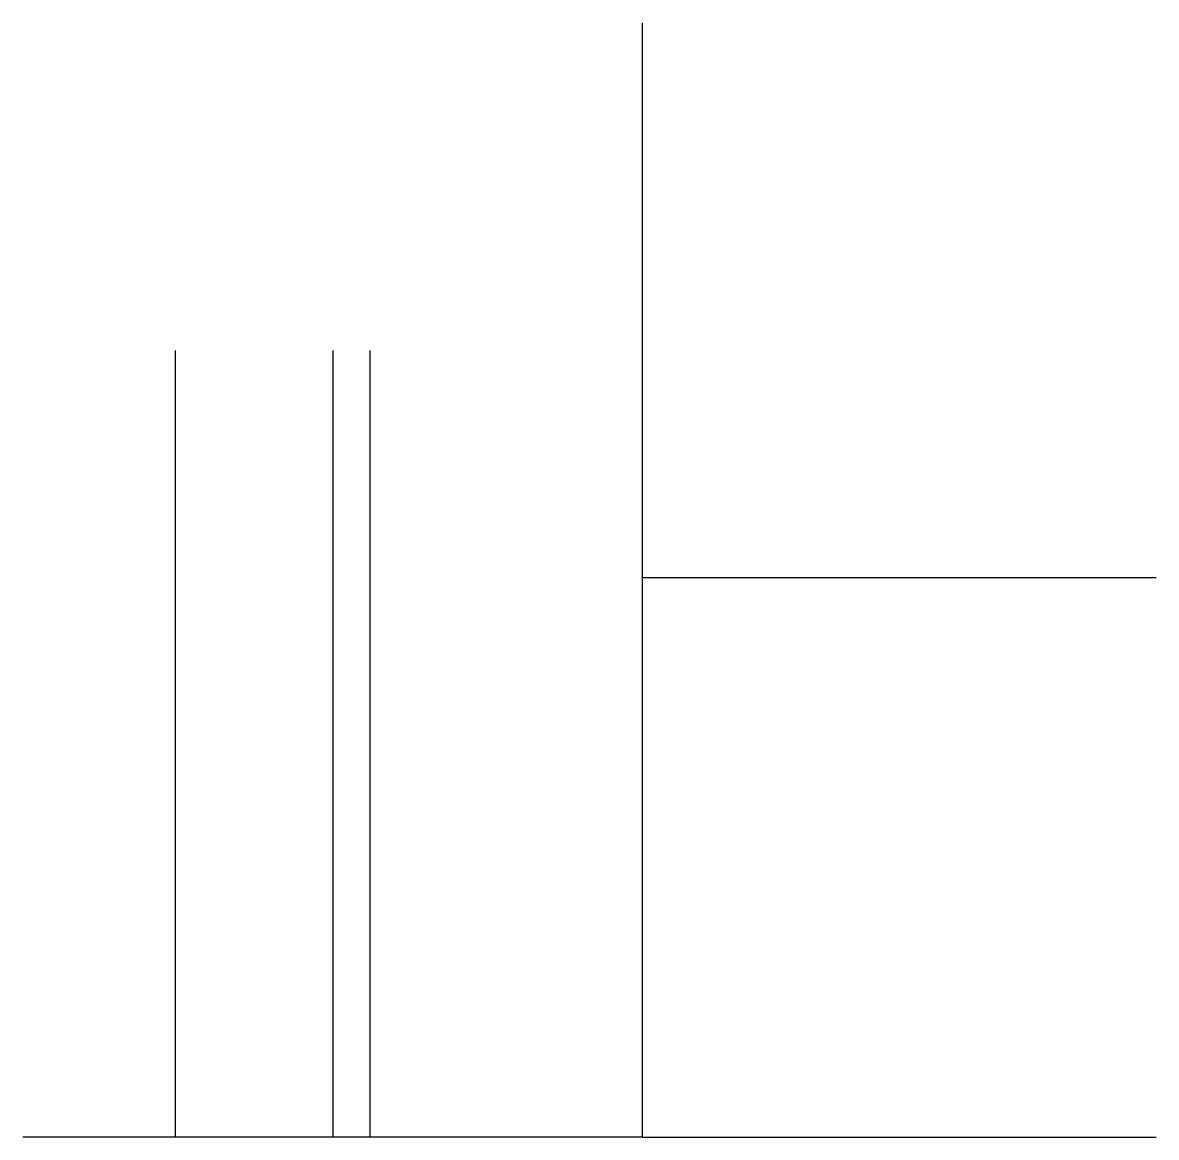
# Model space of a CAD drawing. Header units: inches. Extents: x -194 to 161, y 0 to 348.
import ezdxf

# ---------------------------------------------------------------- set-up
doc = ezdxf.new("R2010")
doc.units = ezdxf.units.IN
doc.header["$MEASUREMENT"] = 0
doc.layers.add('Standard', color=7, linetype='Continuous')

msp = doc.modelspace()

# ---------------------------------------------------------------- linework, layer by layer
at = {"layer": 'Standard'}
for points in [[(0, 174.85), (0, 348.23)], [(-145.85, 0), (-145.85, 245.8)], [(-96.59, 0), (-96.59, 245.8)], [(0, 0), (0, 245.8)], [(0, 174.85), (160.54, 174.85)], [(0, 0), (0, 173.38)], [(0, 0), (160.54, 0)]]:
    msp.add_lwpolyline(points, dxfattribs=at)
for points, elevation in [([(-85, 0), (-85, 245.8)], -1.47), ([(0, 0), (0, 245.8)], -1.47), ([(0, 0), (-193.55, 0)], 36.17)]:
    msp.add_lwpolyline(points, dxfattribs=dict(at, elevation=elevation))

doc.saveas('drawing.dxf')
